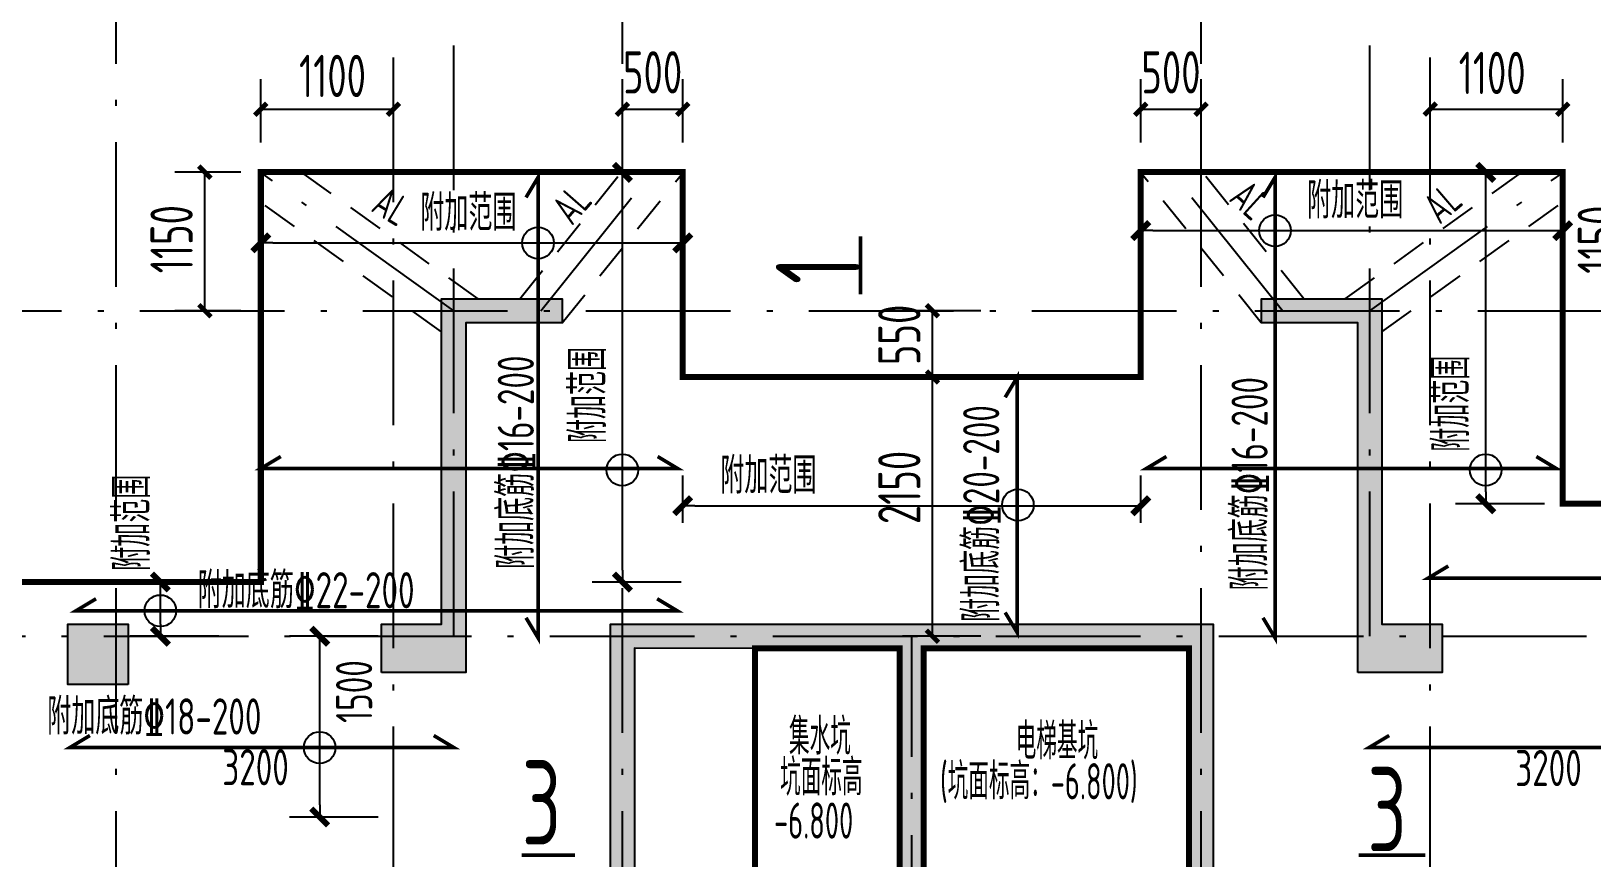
# Model space of a CAD drawing. Extents: x 627893 to 789462, y -407363 to 145317.
# Drawn here: x 681291 to 694237, y -48493 to -41636 of the extents above; entities that cross this region are included whole.
import ezdxf
from ezdxf.enums import TextEntityAlignment as Align

# ---------------------------------------------------------------- set-up
doc = ezdxf.new("R2010")
doc.units = 0
doc.header["$LTSCALE"] = 100
doc.linetypes.add('2', pattern=[18.5, 12, -3, 0.5, -3])
doc.linetypes.add('3', pattern=[5, 3, -2])
doc.layers.get('0').update_dxf_attribs({"linetype": 'CONTINUOUS'})
doc.layers.get('Defpoints').update_dxf_attribs({"linetype": 'CONTINUOUS'})
for name, color, linetype in [('1508', 2, 'CONTINUOUS'), ('dim-wall', 7, 'CONTINUOUS'), ('dote', 253, 'CONTINUOUS'), ('HATCH', 254, 'CONTINUOUS'), ('TEXT', 2, 'CONTINUOUS'), ('z桩', 240, '2'), ('板底钢筋', 24, 'CONTINUOUS'), ('柱', 2, 'CONTINUOUS'), ('梁__实线', 4, 'CONTINUOUS'), ('楼板负筋文字', 7, 'CONTINUOUS'), ('砼墙', 3, 'CONTINUOUS')]:
    doc.layers.add(name, color=color, linetype=linetype)
doc.styles.add('Jgcad-DIM', font='tssdeng.shx', dxfattribs={"width": 0.7, "bigfont": 'tssdchn.shx'})
doc.styles.get("Standard").update_dxf_attribs({"font": 'tssdeng.shx', "width": 0.7, "bigfont": 'tssdchn.shx'})
doc.styles.add('TSSD_Dimension', font='Tssdeng.shx', dxfattribs={"width": 0.7, "bigfont": 'tssdchn.shx'})
doc.dimstyles.new('JGCAD_100_117', dxfattribs={"dimtxt": 351, "dimasz": 100, "dimexe": 250, "dimexo": 250, "dimgap": 100, "dimtad": 1, "dimdec": 0, "dimdsep": 46, "dimtxsty": 'Jgcad-DIM', "dimblk1": 'ARCHTICK', "dimblk2": 'ARCHTICK', "dimsah": 1, "dimcen": 0.09, "dimclre": 7, "dimclrt": 1, "dimadec": 3, "dimazin": 0, "dimtfac": 1, "dimtdec": 4, "dimtix": 1, "dimtofl": 0, "dimtmove": 2, "dimatfit": 3, "dimfxl": 1, "dimtolj": 1, "dimtzin": 0, "dimarcsym": 0})
doc.dimstyles.new('TSSD_100_100$0', dxfattribs={"dimtxt": 300, "dimasz": 100, "dimexe": 250, "dimexo": 250, "dimgap": 100, "dimtad": 1, "dimdec": 0, "dimzin": 0, "dimdsep": 46, "dimtxsty": 'TSSD_Dimension', "dimblk": '_TSDBK', "dimblk1": '_TSDBK', "dimblk2": '_TSDBK', "dimsah": 1, "dimcen": 0, "dimclrt": 7, "dimadec": 0, "dimazin": 0, "dimtfac": 1, "dimtdec": 0, "dimtix": 1, "dimtmove": 2, "dimatfit": 3, "dimldrblk": '_TSDBK', "dimfxl": 1, "dimtolj": 1, "dimtzin": 0, "dimarcsym": 0})

# ---------------------------------------------------------------- blocks, each defined once
blk = doc.blocks.new('_ArchTick')
at = {"color": 0, "linetype": 'ByBlock', "const_width": 0.4}
blk.add_lwpolyline([(-0.5, -0.5), (0.5, 0.5)], dxfattribs=at)
blk = doc.blocks.new('*D277')
at = {"layer": 'Defpoints', "color": 0}
for p in [(693997, -42283), (692896, -42809), (693996, -42810)]:
    blk.add_point(p, dxfattribs=at)
at = {"layer": 'dim-wall', "color": 7, "lineweight": -2}
for p, q in [((692896, -42559), (692897, -42032)), ((693996, -42560), (693997, -42033))]:
    blk.add_line(p, q, dxfattribs=at)
at = {"layer": 'dim-wall', "color": 0, "lineweight": -2}
blk.add_line((692897, -42282), (693997, -42283), dxfattribs=at)
at = {"layer": 'dim-wall', "color": 0, "lineweight": -2, "xscale": 100, "yscale": 100, "zscale": 100}
for p, rotation in [((692897, -42282), 179.9605247048984), ((693997, -42283), 359.9605247048984)]:
    blk.add_blockref('_ArchTick', p, dxfattribs=dict(at, rotation=rotation))
at = {"layer": 'dim-wall', "color": 1, "insert": (693411, -41982), "char_height": 351, "attachment_point": 5, "rotation": 359.9605, "style": 'Jgcad-DIM'}
blk.add_mtext('\\A1;1100', dxfattribs=at)
blk = doc.blocks.new('*D309')
at = {"layer": 'Defpoints', "color": 0}
for p in [(686696, -42283), (686196, -42810), (686696, -42810)]:
    blk.add_point(p, dxfattribs=at)
at = {"layer": 'dim-wall', "color": 7, "lineweight": -2}
for p, q in [((686196, -42560), (686196, -42033)), ((686696, -42560), (686696, -42033))]:
    blk.add_line(p, q, dxfattribs=at)
at = {"layer": 'dim-wall', "color": 0, "lineweight": -2}
blk.add_line((686196, -42283), (686696, -42283), dxfattribs=at)
at = {"layer": 'dim-wall', "color": 0, "lineweight": -2, "xscale": 100, "yscale": 100, "zscale": 100, "rotation": 180}
blk.add_blockref('_ArchTick', (686196, -42283), dxfattribs=at)
at = {"layer": 'dim-wall', "color": 0, "lineweight": -2, "xscale": 100, "yscale": 100, "zscale": 100}
blk.add_blockref('_ArchTick', (686696, -42283), dxfattribs=at)
at = {"layer": 'dim-wall', "color": 1, "insert": (686446, -41977), "char_height": 351, "attachment_point": 5, "style": 'Jgcad-DIM'}
blk.add_mtext('\\A1;500', dxfattribs=at)
blk = doc.blocks.new('*D310')
at = {"layer": 'Defpoints', "color": 0}
for p in [(688768, -43955), (689418, -43955), (689418, -44505)]:
    blk.add_point(p, dxfattribs=at)
at = {"layer": 'dim-wall', "color": 7, "lineweight": -2}
for p, q in [((689168, -43955), (688518, -43955)), ((689168, -44505), (688518, -44505))]:
    blk.add_line(p, q, dxfattribs=at)
at = {"layer": 'dim-wall', "color": 0, "lineweight": -2}
blk.add_line((688768, -44505), (688768, -43955), dxfattribs=at)
at = {"layer": 'dim-wall', "color": 0, "lineweight": -2, "xscale": 100, "yscale": 100, "zscale": 100}
for p, rotation in [((688768, -43955), 90), ((688768, -44505), 270)]:
    blk.add_blockref('_ArchTick', p, dxfattribs=dict(at, rotation=rotation))
at = {"layer": 'dim-wall', "color": 1, "insert": (688493, -44155), "char_height": 351, "attachment_point": 5, "rotation": 90, "style": 'Jgcad-DIM'}
blk.add_mtext('\\A1;550', dxfattribs=at)
blk = doc.blocks.new('*D311')
at = {"layer": 'Defpoints', "color": 0}
for p in [(690996, -42283), (690496, -42810), (690996, -42810)]:
    blk.add_point(p, dxfattribs=at)
at = {"layer": 'dim-wall', "color": 7, "lineweight": -2}
for p, q in [((690496, -42560), (690496, -42033)), ((690996, -42560), (690996, -42033))]:
    blk.add_line(p, q, dxfattribs=at)
at = {"layer": 'dim-wall', "color": 0, "lineweight": -2}
blk.add_line((690496, -42283), (690996, -42283), dxfattribs=at)
at = {"layer": 'dim-wall', "color": 0, "lineweight": -2, "xscale": 100, "yscale": 100, "zscale": 100, "rotation": 180}
blk.add_blockref('_ArchTick', (690496, -42283), dxfattribs=at)
at = {"layer": 'dim-wall', "color": 0, "lineweight": -2, "xscale": 100, "yscale": 100, "zscale": 100}
blk.add_blockref('_ArchTick', (690996, -42283), dxfattribs=at)
at = {"layer": 'dim-wall', "color": 1, "insert": (690746, -41977), "char_height": 351, "attachment_point": 5, "style": 'Jgcad-DIM'}
blk.add_mtext('\\A1;500', dxfattribs=at)
blk = doc.blocks.new('*D324')
at = {"layer": 'Defpoints', "color": 0}
for p in [(694572, -42805), (695122, -42805), (695122, -43955)]:
    blk.add_point(p, dxfattribs=at)
at = {"layer": 'dim-wall', "color": 7, "lineweight": -2}
for p, q in [((694872, -42805), (694322, -42805)), ((694872, -43955), (694322, -43955))]:
    blk.add_line(p, q, dxfattribs=at)
at = {"layer": 'dim-wall', "color": 0, "lineweight": -2}
blk.add_line((694572, -43955), (694572, -42805), dxfattribs=at)
at = {"layer": 'dim-wall', "color": 0, "lineweight": -2, "xscale": 100, "yscale": 100, "zscale": 100}
for p, rotation in [((694572, -42805), 90), ((694572, -43955), 270)]:
    blk.add_blockref('_ArchTick', p, dxfattribs=dict(at, rotation=rotation))
at = {"layer": 'dim-wall', "color": 1, "insert": (694296, -43365), "char_height": 351, "attachment_point": 5, "rotation": 90, "style": 'Jgcad-DIM'}
blk.add_mtext('\\A1;1150', dxfattribs=at)
blk = doc.blocks.new('*D325')
at = {"layer": 'Defpoints', "color": 0}
for p in [(688768, -44505), (689418, -44505), (689418, -46655)]:
    blk.add_point(p, dxfattribs=at)
at = {"layer": 'dim-wall', "color": 7, "lineweight": -2}
for p, q in [((689168, -44505), (688518, -44505)), ((689168, -46655), (688518, -46655))]:
    blk.add_line(p, q, dxfattribs=at)
at = {"layer": 'dim-wall', "color": 0, "lineweight": -2}
blk.add_line((688768, -46655), (688768, -44505), dxfattribs=at)
at = {"layer": 'dim-wall', "color": 0, "lineweight": -2, "xscale": 100, "yscale": 100, "zscale": 100}
for p, rotation in [((688768, -44505), 90), ((688768, -46655), 270)]:
    blk.add_blockref('_ArchTick', p, dxfattribs=dict(at, rotation=rotation))
at = {"layer": 'dim-wall', "color": 1, "insert": (688493, -45421), "char_height": 351, "attachment_point": 5, "rotation": 90, "style": 'Jgcad-DIM'}
blk.add_mtext('\\A1;2150', dxfattribs=at)
blk = doc.blocks.new('*D326')
at = {"layer": 'Defpoints', "color": 0}
for p in [(684296, -42283), (683196, -42809), (684296, -42810)]:
    blk.add_point(p, dxfattribs=at)
at = {"layer": 'dim-wall', "color": 7, "lineweight": -2}
for p, q in [((683196, -42559), (683196, -42033)), ((684296, -42560), (684296, -42033))]:
    blk.add_line(p, q, dxfattribs=at)
at = {"layer": 'dim-wall', "color": 0, "lineweight": -2}
blk.add_line((683196, -42283), (684296, -42283), dxfattribs=at)
at = {"layer": 'dim-wall', "color": 0, "lineweight": -2, "xscale": 100, "yscale": 100, "zscale": 100}
for p, rotation in [((683196, -42283), 179.9802656795219), ((684296, -42283), 359.9802656795219)]:
    blk.add_blockref('_ArchTick', p, dxfattribs=dict(at, rotation=rotation))
at = {"layer": 'dim-wall', "color": 1, "insert": (683791, -42007), "char_height": 351, "attachment_point": 5, "rotation": 359.9803, "style": 'Jgcad-DIM'}
blk.add_mtext('\\A1;1100', dxfattribs=at)
blk = doc.blocks.new('*D327')
at = {"layer": 'Defpoints', "color": 0}
for p in [(682732, -42805), (683281, -42805), (683281, -43955)]:
    blk.add_point(p, dxfattribs=at)
at = {"layer": 'dim-wall', "color": 7, "lineweight": -2}
for p, q in [((683031, -42805), (682482, -42805)), ((683031, -43955), (682482, -43955))]:
    blk.add_line(p, q, dxfattribs=at)
at = {"layer": 'dim-wall', "color": 0, "lineweight": -2}
blk.add_line((682732, -43955), (682732, -42805), dxfattribs=at)
at = {"layer": 'dim-wall', "color": 0, "lineweight": -2, "xscale": 100, "yscale": 100, "zscale": 100}
for p, rotation in [((682732, -42805), 90), ((682732, -43955), 270)]:
    blk.add_blockref('_ArchTick', p, dxfattribs=dict(at, rotation=rotation))
at = {"layer": 'dim-wall', "color": 1, "insert": (682456, -43361), "char_height": 351, "attachment_point": 5, "rotation": 90, "style": 'Jgcad-DIM'}
blk.add_mtext('\\A1;1150', dxfattribs=at)
blk = doc.blocks.new('_TSDBK')
blk.add_line((-1, 0), (0, 0))
at = {"const_width": 0.5}
blk.add_lwpolyline([(-0.7, -0.7), (0.7, 0.7)], dxfattribs=at)
blk = doc.blocks.new('*D383')
at = {"layer": 'Defpoints', "color": 0}
for p in [(683685, -46655), (684421, -46655), (684421, -48155)]:
    blk.add_point(p, dxfattribs=at)
at = {"layer": 'dim-wall', "color": 0, "lineweight": -2}
for p, q in [((684171, -46655), (683435, -46655)), ((683685, -48055), (683685, -46755)), ((684171, -48155), (683435, -48155))]:
    blk.add_line(p, q, dxfattribs=at)
at = {"layer": 'dim-wall', "color": 0, "lineweight": -2, "xscale": 100, "yscale": 100, "zscale": 100}
for p, rotation in [((683685, -46655), 90), ((683685, -48155), 270)]:
    blk.add_blockref('_TSDBK', p, dxfattribs=dict(at, rotation=rotation))
at = {"layer": 'dim-wall', "color": 7, "insert": (683970, -47114), "char_height": 300, "attachment_point": 5, "rotation": 90, "style": 'TSSD_Dimension'}
blk.add_mtext('\\A1;1500', dxfattribs=at)
blk = doc.blocks.new('*D211')
at = {"layer": 'Defpoints', "color": 0}
for p in [(682363, -46205), (683099, -46205), (683099, -46655)]:
    blk.add_point(p, dxfattribs=at)
at = {"layer": 'dim-wall', "color": 0, "lineweight": -2}
for p, q in [((682849, -46205), (682113, -46205)), ((682363, -46555), (682363, -46305)), ((682849, -46655), (682113, -46655))]:
    blk.add_line(p, q, dxfattribs=at)
at = {"layer": 'dim-wall', "color": 0, "lineweight": -2, "xscale": 100, "yscale": 100, "zscale": 100}
for p, rotation in [((682363, -46205), 90), ((682363, -46655), 270)]:
    blk.add_blockref('_TSDBK', p, dxfattribs=dict(at, rotation=rotation))
at = {"layer": 'dim-wall', "color": 7, "insert": (682127, -45714), "char_height": 300, "attachment_point": 5, "rotation": 90, "style": 'TSSD_Dimension'}
blk.add_mtext('\\A1;\\A1;\\A1;\\A1;\\A1;\\A1;\\A1;\\A1;\\A1;附加范围', dxfattribs=at)
blk = doc.blocks.new('*D212')
at = {"layer": 'Defpoints', "color": 0}
for p in [(686196, -42807), (686933, -42807), (686933, -46206)]:
    blk.add_point(p, dxfattribs=at)
at = {"layer": 'dim-wall', "color": 0, "lineweight": -2}
for p, q in [((686683, -42807), (685946, -42807)), ((686196, -46106), (686196, -42907)), ((686683, -46206), (685946, -46206))]:
    blk.add_line(p, q, dxfattribs=at)
at = {"layer": 'dim-wall', "color": 0, "lineweight": -2, "xscale": 100, "yscale": 100, "zscale": 100}
for p, rotation in [((686196, -42807), 90), ((686196, -46206), 270)]:
    blk.add_blockref('_TSDBK', p, dxfattribs=dict(at, rotation=rotation))
at = {"layer": 'dim-wall', "color": 7, "insert": (685910, -44654), "char_height": 300, "attachment_point": 5, "rotation": 90, "style": 'TSSD_Dimension'}
blk.add_mtext('\\A1;\\A1;\\A1;\\A1;\\A1;\\A1;\\A1;\\A1;\\A1;附加范围', dxfattribs=at)
blk = doc.blocks.new('*D213')
at = {"layer": 'Defpoints', "color": 0}
for p in [(686696, -43392), (683196, -43783), (686696, -43783)]:
    blk.add_point(p, dxfattribs=at)
at = {"layer": 'dim-wall', "color": 0, "lineweight": -2}
for p, q in [((683196, -43533), (683196, -43142)), ((686696, -43533), (686696, -43142)), ((683296, -43392), (686596, -43392))]:
    blk.add_line(p, q, dxfattribs=at)
at = {"layer": 'dim-wall', "color": 0, "lineweight": -2, "xscale": 100, "yscale": 100, "zscale": 100, "rotation": 180}
blk.add_blockref('_TSDBK', (683196, -43392), dxfattribs=at)
at = {"layer": 'dim-wall', "color": 0, "lineweight": -2, "xscale": 100, "yscale": 100, "zscale": 100}
blk.add_blockref('_TSDBK', (686696, -43392), dxfattribs=at)
at = {"layer": 'dim-wall', "color": 7, "insert": (684918, -43142), "char_height": 300, "attachment_point": 5, "style": 'TSSD_Dimension'}
blk.add_mtext('\\A1;\\A1;\\A1;\\A1;\\A1;\\A1;\\A1;\\A1;\\A1;\\A1;附加范围', dxfattribs=at)
blk = doc.blocks.new('*D214')
at = {"layer": 'Defpoints', "color": 0}
for p in [(693358, -42807), (694094, -42807), (694094, -45556)]:
    blk.add_point(p, dxfattribs=at)
at = {"layer": 'dim-wall', "color": 0, "lineweight": -2}
for p, q in [((693844, -42807), (693108, -42807)), ((693358, -45456), (693358, -42907)), ((693844, -45556), (693108, -45556))]:
    blk.add_line(p, q, dxfattribs=at)
at = {"layer": 'dim-wall', "color": 0, "lineweight": -2, "xscale": 100, "yscale": 100, "zscale": 100}
for p, rotation in [((693358, -42807), 90), ((693358, -45556), 270)]:
    blk.add_blockref('_TSDBK', p, dxfattribs=dict(at, rotation=rotation))
at = {"layer": 'dim-wall', "color": 7, "insert": (693071, -44726), "char_height": 300, "attachment_point": 5, "rotation": 90, "style": 'TSSD_Dimension'}
blk.add_mtext('\\A1;\\A1;\\A1;\\A1;\\A1;\\A1;\\A1;\\A1;\\A1;附加范围', dxfattribs=at)
blk = doc.blocks.new('*D215')
at = {"layer": 'Defpoints', "color": 0}
for p in [(693996, -43290), (690496, -43680), (693996, -43680)]:
    blk.add_point(p, dxfattribs=at)
at = {"layer": 'dim-wall', "color": 0, "lineweight": -2}
for p, q in [((690496, -43430), (690496, -43040)), ((693996, -43430), (693996, -43040)), ((690596, -43290), (693896, -43290))]:
    blk.add_line(p, q, dxfattribs=at)
at = {"layer": 'dim-wall', "color": 0, "lineweight": -2, "xscale": 100, "yscale": 100, "zscale": 100, "rotation": 180}
blk.add_blockref('_TSDBK', (690496, -43290), dxfattribs=at)
at = {"layer": 'dim-wall', "color": 0, "lineweight": -2, "xscale": 100, "yscale": 100, "zscale": 100}
blk.add_blockref('_TSDBK', (693996, -43290), dxfattribs=at)
at = {"layer": 'dim-wall', "color": 7, "insert": (692274, -43040), "char_height": 300, "attachment_point": 5, "style": 'TSSD_Dimension'}
blk.add_mtext('\\A1;\\A1;\\A1;\\A1;\\A1;\\A1;\\A1;\\A1;\\A1;\\A1;附加范围', dxfattribs=at)
blk = doc.blocks.new('*D241')
at = {"layer": 'Defpoints', "color": 0}
for p in [(690496, -45572), (686696, -45963), (690496, -45963)]:
    blk.add_point(p, dxfattribs=at)
at = {"layer": 'dim-wall', "color": 0, "lineweight": -2}
for p, q in [((686696, -45713), (686696, -45322)), ((690496, -45713), (690496, -45322)), ((686796, -45572), (690396, -45572))]:
    blk.add_line(p, q, dxfattribs=at)
at = {"layer": 'dim-wall', "color": 0, "lineweight": -2, "xscale": 100, "yscale": 100, "zscale": 100, "rotation": 180}
blk.add_blockref('_TSDBK', (686696, -45572), dxfattribs=at)
at = {"layer": 'dim-wall', "color": 0, "lineweight": -2, "xscale": 100, "yscale": 100, "zscale": 100}
blk.add_blockref('_TSDBK', (690496, -45572), dxfattribs=at)
at = {"layer": 'dim-wall', "color": 7, "insert": (687407, -45322), "char_height": 300, "attachment_point": 5, "style": 'TSSD_Dimension'}
blk.add_mtext('\\A1;\\A1;\\A1;\\A1;\\A1;\\A1;\\A1;\\A1;\\A1;\\A1;附加范围', dxfattribs=at)

msp = doc.modelspace()

# ---------------------------------------------------------------- hatches: boundary and pattern name
at = {"layer": 'HATCH'}
h = msp.add_hatch(color=254, dxfattribs=at)
h.paths.add_polyline_path([(669996.1, -57555.7), (670596.1, -57555.7), (670596.1, -57855.7), (669696.1, -57855.7), (669696.1, -52555.7), (670496.1, -52555.7), (671096.1, -52555.7), (671696.1, -52555.7), (671696.1, -53355.7), (671396.1, -53355.7), (671396.1, -52855.7), (671096.1, -52855.7), (670496.1, -52855.7), (669996.1, -52855.7)])
h.paths.add_polyline_path([(698396.2, -49754.8), (698096.2, -49754.8), (697996.2, -49754.8), (697996.2, -49354.8), (698096.2, -49354.8), (698096.2, -46855.3), (697596.2, -46855.3), (697596.2, -46555.3), (698096.2, -46555.3), (698096.1, -45955.6), (698896.2, -45955.5), (698896.2, -46255.5), (698396.1, -46255.6)])
h.paths.add_polyline_path([(683696, -51055.6), (684496, -51055.6), (684496, -54255.3), (684196, -54255.3), (684196, -51355.5), (683696, -51355.3)])
h.paths.add_polyline_path([(685496, -51055.3), (686596.1, -51055.3), (686596.1, -51355.3), (685796, -51355.3), (685796, -51955.5), (688696.1, -51955.4), (691396.3, -51955.4), (691396.3, -51355.3), (690596.1, -51355.3), (690596.1, -51055.3), (691696.3, -51055.3), (691696.3, -52255.4), (688696.1, -52255.4), (688696.1, -56655.5), (688496.1, -56655.5), (688496.1, -52255.4), (685496, -52255.5)])
h.paths.add_polyline_path([(682096.1, -47055.6), (681596.1, -47055.6), (681596.1, -46555.6), (682096.1, -46555.6)])
h.paths.add_polyline_path([(673446.1, -49855.1), (672896.1, -49855.3), (672896.1, -52755.7), (672596.1, -52755.7), (672596.1, -49555.3), (673446.1, -49555.1)])
h.paths.add_polyline_path([(692696.2, -51055.3), (693496.3, -51055.3), (693496.3, -51355.3), (692996.2, -51355.3), (692996.2, -54255), (692696.2, -54255)])
h.paths.add_polyline_path([(695096.1, -47055.4), (695096.1, -46555.4), (695596.1, -46555.4), (695596.1, -47055.4)])
h.paths.add_polyline_path([(679196.1, -49355.2), (679196.1, -49755.1), (679096.1, -49755.1), (678246.1, -49755.1), (678246.1, -49455.2), (678796.1, -49455.2), (678796.1, -46855.3), (678096.1, -46855.3), (678096.1, -46555.3), (679096.1, -46555.3), (679096.1, -49355.2)])
h.paths.add_polyline_path([(686096.1, -49155.3), (686096.1, -46555.8), (688696.1, -46555.5), (691096.1, -46555.7), (691096.1, -49155.3), (690396.1, -49155.3), (690396.1, -48955.3), (690896.1, -48955.3), (690896.1, -46755.3), (688696.1, -46755.5), (688696.1, -48955.3), (689296.1, -48955.3), (689296.1, -49155.3), (688696.1, -49155.3), (687896.1, -49155.3), (687896.1, -48955.3), (688496.1, -48955.3), (688496.1, -46755.5), (686296.1, -46755.3), (686296.1, -48955.3), (686796.1, -48955.3), (686796.1, -49155.3)])
h.paths.add_polyline_path([(684196.1, -46955.3), (684196.1, -46555.3), (684696.1, -46555.3), (684696.1, -43855.5), (685696.1, -43855.5), (685696.1, -44055.5), (684896.1, -44055.5), (684896.1, -46555.3), (684896.1, -46955.3)])
h.paths.add_polyline_path([(680496, -51055.3), (680496, -51355.3), (679096.1, -51355.3), (679096.1, -56655.7), (677696.1, -56655.7), (677696.1, -56355.7), (678796.1, -56355.7), (678795.9, -51055.3)])
h.paths.add_polyline_path([(682596, -54055.3), (682596, -54355.3), (680696, -54355.3), (680696, -55255.6), (680396, -55255.6), (680396, -54055.3)])
h.paths.add_polyline_path([(680696, -56455.6), (680696, -59955.1), (681246.2, -59955.1), (681246.1, -60255.3), (680396, -60255.1), (680396, -56455.6)])
h.paths.add_polyline_path([(687196.1, -56355.5), (687496.1, -56355.5), (687496.1, -59655.5), (686446.1, -59655.5), (686446.1, -59355.5), (687196.1, -59355.5)])
h.paths.add_polyline_path([(675796.1, -49555.3), (675796.1, -52355.6), (675796.1, -52755.6), (674996.1, -52755.6), (674996.1, -52355.6), (675496.1, -52355.6), (675496.1, -49855.2), (674946.2, -49855), (674946.2, -49555)])
h.paths.add_polyline_path([(676296.1, -46855.5), (675896.1, -46855.3), (675896.1, -47355.3), (675596.1, -47355.3), (675596.1, -46555.3), (676296.2, -46555.5)])
h.paths.add_polyline_path([(692296.1, -46955.3), (692296.1, -46555.3), (692296.1, -44055.5), (691496.1, -44055.5), (691496.1, -43855.5), (692496.1, -43855.5), (692496.1, -46555.3), (692996.1, -46555.3), (692996.1, -46955.3)])
h.paths.add_polyline_path([(689696.1, -56355.5), (689996.1, -56355.5), (689996.1, -59355.5), (690746.1, -59355.5), (690746.1, -59655.5), (689696.1, -59655.5)])
h.paths.add_polyline_path([(683896, -58655.1), (683896, -59355.6), (684646, -59355.5), (684646, -59655.5), (683896, -59655.6), (683896, -60255.1), (683046, -60255.2), (683046, -59955.1), (683596, -59955.1), (683596, -59455.6), (683596, -58655.1)])
h.paths.add_polyline_path([(675596.1, -56355.7), (675596.1, -56655.7), (675196.1, -56655.7), (675196.1, -58455.6), (674246.1, -58455.7), (674246.1, -58155.7), (674896.1, -58155.6), (674896.1, -56355.7)])
h.paths.add_polyline_path([(694596.3, -54055.3), (696796.3, -54055.3), (696796.3, -55255.6), (696496.3, -55255.6), (696496.3, -54355.3), (694596.3, -54355.3)])
h.paths.add_polyline_path([(696696.3, -51055.3), (698396.1, -51055.3), (698396.2, -54555.3), (699496.1, -54555.3), (699496.1, -54855.3), (698096.2, -54855.3), (698096.1, -51355.3), (696696.3, -51355.3)])
h.paths.add_polyline_path([(693296.3, -58655), (693596.3, -58655), (693596.3, -59455.5), (693596.3, -59955), (694146.3, -59955.1), (694146.3, -60255), (693296.3, -60255), (693296.3, -59655.5), (692546.3, -59655.5), (692546.3, -59355.5), (693296.3, -59355.5)])
h.paths.add_polyline_path([(671896.1, -57655.7), (671896.1, -58455.7), (671496.1, -58455.7), (671496.1, -57655.7)])
h.paths.add_polyline_path([(696496.3, -56455.6), (696796, -56455.6), (696796.3, -60255.3), (695946.2, -60255.3), (695946.1, -59955.3), (696496.3, -59955.3)])
h.paths.add_polyline_path([(701596.1, -54555.3), (702296.1, -54555.3), (702296.1, -56355.4), (702946.1, -56355.4), (702946.1, -56655.4), (701996.1, -56655.4), (701996.1, -54855.3), (701596.1, -54855.3)])
h.paths.add_polyline_path([(701996.1, -49354.8), (702496.1, -49354.8), (702496.1, -45955.4), (703346.1, -45955.4), (703346.1, -46255.4), (702796.1, -46255.4), (702796.1, -49354.8), (702796.1, -49754.8), (701996.1, -49754.8)])
h.paths.add_polyline_path([(704846.1, -46255.4), (704846.1, -45955.4), (705696.2, -45955.3), (705696.2, -48955.3), (706296.1, -48955.3), (706296.1, -49655.3), (705996.1, -49655.3), (705996.1, -49255.3), (705396.2, -49255.3), (705396.2, -46255.3)])
h.paths.add_polyline_path([(705396.2, -52455.5), (705996.1, -52455.4), (705996.1, -52055.4), (706296.1, -52055.4), (706296.1, -52755.5), (705696.2, -52755.5), (705696.2, -56655.3), (704746.1, -56655.3), (704746.1, -56355.3), (705396.2, -56355.3)])

# ---------------------------------------------------------------- linework, layer by layer
at = {"const_width": 30, "elevation": 0}
for points in [[(688170.5, -43336.6), (688170.5, -43818.9)], [(685801.7, -48471.2), (685360.6, -48471.2)], [(692855.4, -48471.2), (692304.5, -48471.2)]]:
    msp.add_lwpolyline(points, dxfattribs=at)
at = {"layer": '1508', "const_width": 50}
msp.add_lwpolyline([(706696.2, -57254.8), (706696.2, -52154.9), (707196.2, -52154.9), (707196.2, -48554.8), (706096.2, -48554.8), (706096.2, -44654.8), (702096.2, -44654.8), (702096.2, -45554.8), (696996.2, -45554.8), (693996.2, -45554.8), (693996.2, -42804.9), (690496.1, -42804.9), (690496.1, -44504.9), (686696.1, -44504.9), (686696.1, -42805), (683196.2, -42805), (683196.2, -46205.5), (675196.2, -46205.5)], dxfattribs=at)
at = {"layer": 'dim-wall', "ltscale": 30}
for centre in [(691610.1, -43289.8), (685496.5, -43392.3), (686195.3, -45275.1), (693357.1, -45275.1), (689476.2, -45565.7), (682362.2, -46444.2), (683683.9, -47578.6)]:
    msp.add_circle(centre, 131.2, dxfattribs=at)
at = {"layer": 'dote', "color": 253, "linetype": '2'}
for p, q in [((681996.1, -51155.4), (681996.2, -41525.3)), ((684296, -54155.2), (684296.2, -41525.3)), ((684796.1, -46655.3), (684796.2, -41525.3)), ((686196.1, -51155.3), (686196.2, -41525.3)), ((690996.1, -51155.5), (690996.2, -41525.3)), ((692396.1, -46655.3), (692396.2, -41525.3)), ((692896.3, -54155.1), (692896.2, -41525.3)), ((684796.1, -43955.2), (683195.7, -42809.3)), ((685520.2, -43955.2), (686443.4, -42805)), ((691671.9, -43955.2), (690748.7, -42805)), ((692396.2, -43955.3), (693996.2, -42809.6)), ((667393.4, -43955.2), (708360.5, -43955.2)), ((667093.4, -46655.2), (698196.2, -46655.2)), ((688596.2, -62455.2), (688596.1, -46655.5))]:
    msp.add_line(p, q, dxfattribs=at)
at = {"layer": 'z桩', "linetype": 'ByBlock', "const_width": 50}
for points in [[(688496.1, -48955.5), (688496.1, -46755.5), (687296.1, -46755.5), (687296.1, -48955.5)], [(688696.1, -46755.7), (690896.1, -46755.7), (690896.1, -48955.6), (688696.1, -48955.6)]]:
    msp.add_lwpolyline(points, close=True, dxfattribs=at)
at = {"layer": '板底钢筋', "const_width": 30}
for points in [[(685396.1, -46501.6), (685496.1, -46668.3), (685496.1, -42848.3), (685396.1, -43015)], [(691509.8, -46501.6), (691609.8, -46668.3), (691609.8, -42848.3), (691509.8, -43015)], [(689370.9, -46458), (689470.9, -46624.7), (689470.9, -44506.7), (689370.9, -44673.3)], [(683362, -45164.1), (683195.3, -45264.1), (686654.9, -45264.1), (686488.2, -45164.1)], [(690708.8, -45164.1), (690542.1, -45264.1), (693944, -45264.1), (693777.4, -45164.1)], [(693047.4, -46072.6), (692880.7, -46172.6), (700184.3, -46172.6), (700017.6, -46072.6)], [(681829.4, -46344.2), (681662.7, -46444.2), (686650.3, -46444.2), (686483.7, -46344.2)], [(681778.7, -47478.6), (681612, -47578.6), (684797.1, -47578.6), (684630.4, -47478.6)], [(692556.6, -47478.5), (692389.9, -47578.5), (695697.2, -47578.5), (695530.5, -47478.5)]]:
    msp.add_lwpolyline(points, dxfattribs=at)
at = {"layer": '柱'}
msp.add_lwpolyline([(682096.1, -47055.6), (681596.1, -47055.6), (681596.1, -46555.6), (682096.1, -46555.6)], close=True, dxfattribs=at)
at = {"layer": '梁__实线', "linetype": '3'}
for p, q in [((685000.5, -43855.5), (683533.4, -42805)), ((685343.8, -43855.5), (686196.1, -42793.5)), ((685696.1, -44055.5), (686696.1, -42809.6)), ((691495.9, -44055.5), (690495.9, -42809.6)), ((691848.3, -43855.5), (690995.9, -42793.5)), ((692192.1, -43855.5), (693659.3, -42804.9)), ((684696.1, -44129.6), (683196.2, -43055.5)), ((692496.1, -44129.7), (693996.2, -43055.6))]:
    msp.add_line(p, q, dxfattribs=at)
at = {"layer": '砼墙'}
for points in [[(684196.1, -46955.3), (684196.1, -46555.3), (684696.1, -46555.3), (684696.1, -43855.5), (685696.1, -43855.5), (685696.1, -44055.5), (684896.1, -44055.5), (684896.1, -46555.3), (684896.1, -46955.3)], [(692296.1, -46955.3), (692296.1, -46555.3), (692296.1, -44055.5), (691496.1, -44055.5), (691496.1, -43855.5), (692496.1, -43855.5), (692496.1, -46555.3), (692996.1, -46555.3), (692996.1, -46955.3)], [(686096.1, -49155.3), (686096.1, -46555.8), (688696.1, -46555.5), (691096.1, -46555.7), (691096.1, -49155.3), (690396.1, -49155.3), (690396.1, -48955.3), (690896.1, -48955.3), (690896.1, -46755.3), (688696.1, -46755.5), (688696.1, -48955.3), (689296.1, -48955.3), (689296.1, -49155.3), (688696.1, -49155.3), (687896.1, -49155.3), (687896.1, -48955.3), (688496.1, -48955.3), (688496.1, -46755.5), (686296.1, -46755.3), (686296.1, -48955.3), (686796.1, -48955.3), (686796.1, -49155.3)]]:
    msp.add_lwpolyline(points, close=True, dxfattribs=at)

# ---------------------------------------------------------------- texts
at = {"width": 0.7}
msp.add_text('1', height=700, rotation=90, dxfattribs=at).set_placement((688168.9, -43734.7))
for p in [(685360.7, -48384.6), (692374.9, -48440.2)]:
    msp.add_text('3', height=700, dxfattribs=at).set_placement(p)
at = {"layer": 'TEXT', "width": 0.6}
for s, p in [('集水坑', (687577.8, -47726.5)), ('电梯基坑', (689458.5, -47765.8)), ('坑面标高', (687503.9, -48066)), ('(坑面标高：-6.800)', (688830.4, -48098.4)), ('-6.800', (687453.9, -48424.2))]:
    msp.add_text(s, height=300, dxfattribs=at).set_placement(p, align=Align.BOTTOM_LEFT)
at = {"layer": '梁__实线', "width": 0.7}
for rotation, p in [(328.8596, (684100.2, -43123.1)), (48.82206, (685778.3, -43255.7)), (317.79828, (691218, -43037)), (40.53771, (692975.8, -43244.7))]:
    msp.add_text('AL', height=250, rotation=rotation, dxfattribs=at).set_placement(p)
at = {"layer": '楼板负筋文字', "color": 6, "width": 0.7}
for s, p in [('附加底筋%%13216-200', (685461.6, -46097)), ('附加底筋%%13216-200', (691548.5, -46275.4)), ('附加底筋%%13220-200', (689322.2, -46537.6))]:
    msp.add_text(s, height=300, rotation=90, dxfattribs=at).set_placement(p)
for s, p in [('附加底筋%%13222-200', (682672.6, -46423.1)), ('附加底筋%%13218-200', (681424.2, -47470.6)), ('3200', (682876.4, -47891.5)), ('3200', (693602.1, -47898.5))]:
    msp.add_text(s, height=300, dxfattribs=at).set_placement(p)

# ---------------------------------------------------------------- dimensions: what is measured, and where the dimension line sits
at = {"layer": 'dim-wall'}
for base, p1, p2, angle, picture, middle in [((684296.1, -42282.9), (683195.7, -42809.3), (684295.9, -42809.6), 359.98027, '*D326', (683791.3, -42007)), ((686696.1, -42282.7), (686196.1, -42809.6), (686696.1, -42809.6), 0, '*D309', (686446.1, -41976.7)), ((690996, -42282.7), (690496, -42809.6), (690996, -42809.6), 0, '*D311', (690746, -41976.7)), ((693996.5, -42282.7), (692896.2, -42808.9), (693996.2, -42809.6), 359.96052, '*D277', (693411, -41982.1)), ((682731.6, -42805.4), (683281.4, -43955), (683281.4, -42805.4), 90, '*D327', (682456.1, -43361.3)), ((694572, -42804.9), (695121.8, -43955.2), (695121.8, -42804.9), 90, '*D324', (694296.5, -43364.6)), ((688768, -43955.2), (689417.9, -44504.9), (689417.9, -43955.2), 90, '*D310', (688492.5, -44154.8)), ((688768, -44504.9), (689417.9, -46655.2), (689417.9, -44504.9), 90, '*D325', (688492.5, -45421.3))]:
    dim = msp.add_linear_dim(base=base, p1=p1, p2=p2, angle=angle, dimstyle='JGCAD_100_117', dxfattribs=at)
    dim.commit()
    dim.dimension.update_dxf_attribs({"geometry": picture, "text_midpoint": middle, "dimtype": 161})
at = {"layer": 'dim-wall', "ltscale": 30}
for base, p1, p2, angle, text, picture, middle in [((686196.1, -42806.7), (686932.6, -46205.5), (686932.6, -42806.7), 90, '\\A1;\\A1;\\A1;\\A1;\\A1;\\A1;\\A1;\\A1;附加范围', '*D212', (685909.6, -44654.3)), ((693357.9, -42806.7), (694094.3, -45555.7), (694094.3, -42806.7), 90, '\\A1;\\A1;\\A1;\\A1;\\A1;\\A1;\\A1;\\A1;附加范围', '*D214', (693071.4, -44725.6)), ((693996.1, -43289.8), (690496.1, -43680), (693996.1, -43680), 0, '\\A1;\\A1;\\A1;\\A1;\\A1;\\A1;\\A1;\\A1;\\A1;附加范围', '*D215', (692274.1, -43039.8)), ((686696.1, -43392.3), (683196.2, -43782.5), (686696.1, -43782.5), 0, '\\A1;\\A1;\\A1;\\A1;\\A1;\\A1;\\A1;\\A1;\\A1;附加范围', '*D213', (684918.5, -43142.3)), ((682363, -46204.7), (683099.4, -46655.2), (683099.4, -46204.7), 90, '\\A1;\\A1;\\A1;\\A1;\\A1;\\A1;\\A1;\\A1;附加范围', '*D211', (682127.4, -45713.6)), ((690496, -45572.4), (686696.1, -45962.6), (690496, -45962.6), 0, '\\A1;\\A1;\\A1;\\A1;\\A1;\\A1;\\A1;\\A1;\\A1;附加范围', '*D241', (687406.8, -45322.4))]:
    dim = msp.add_linear_dim(base=base, p1=p1, p2=p2, angle=angle, text=text, dimstyle='TSSD_100_100$0', dxfattribs=at)
    dim.commit()
    dim.dimension.update_dxf_attribs({"geometry": picture, "text_midpoint": middle, "dimtype": 161})
dim = msp.add_linear_dim(base=(683684.7, -46655.2), p1=(684421.1, -48155.4), p2=(684421.1, -46655.2), angle=90, dimstyle='TSSD_100_100$0', dxfattribs=at)
dim.commit()
dim.dimension.update_dxf_attribs({"geometry": '*D383', "text_midpoint": (683970.3, -47113.7), "dimtype": 161})

doc.saveas('drawing.dxf')
